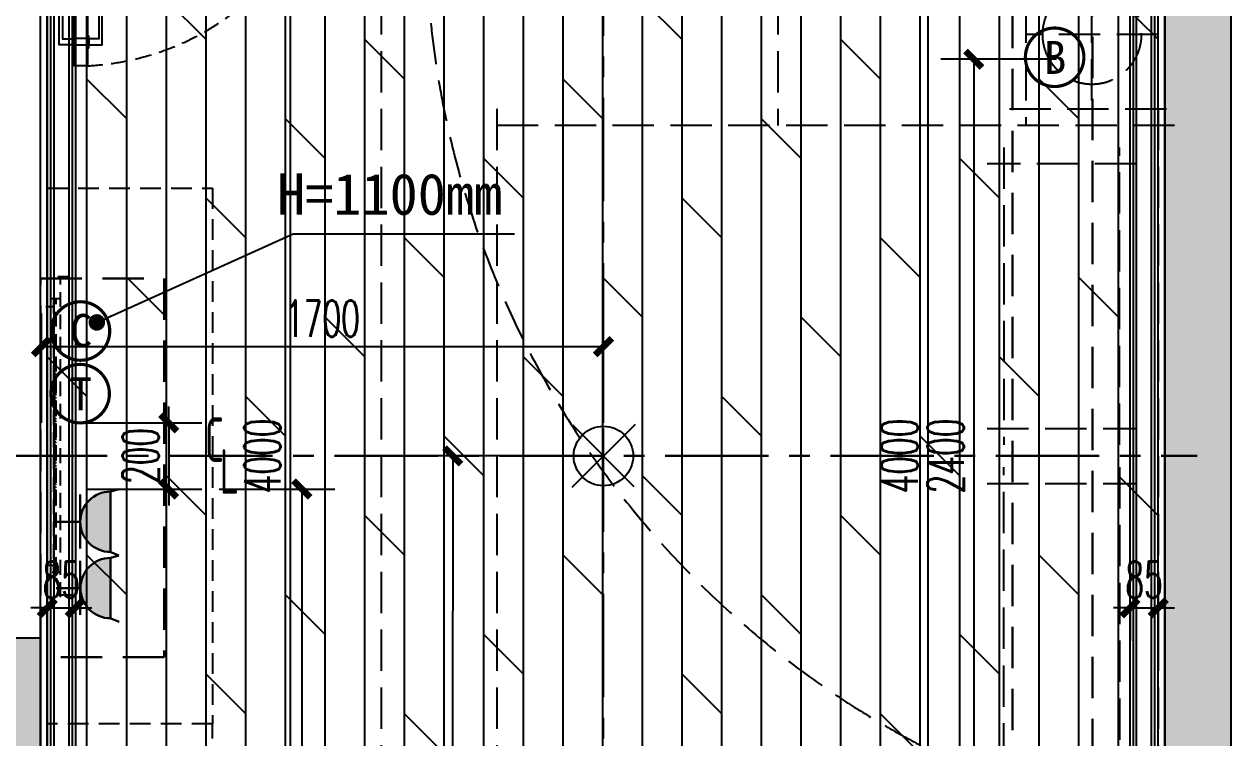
# Model space of a CAD drawing. Extents: x 184967 to 628822, y -100826 to 121332.
# Drawn here: x 209217 to 212867, y -24369 to -22210 of the extents above; entities that cross this region are included whole.
import ezdxf
from ezdxf.enums import TextEntityAlignment as Align

# ---------------------------------------------------------------- set-up
doc = ezdxf.new("R2010")
doc.units = 0
doc.header["$MEASUREMENT"] = 0
for name, pattern in [('CENTER-1', [10, 6.25, -1.25, 1.25, -1.25]), ('DASH', [0.35, 0.25, -0.1]), ('DASHED2', [0.375, 0.25, -0.125])]:
    doc.linetypes.add(name, pattern=pattern)
for name, color, linetype in [('0-地面', 251, 'Continuous'), ('0-天花尺寸', 2, 'Continuous'), ('0-天花造型', 55, 'Continuous'), ('0-完成面', 47, 'Continuous'), ('0-标注', 83, 'Continuous'), ('0-活动家具', 55, 'Continuous'), ('E02-灯具开关连线', 6, 'Continuous'), ('P10-活动家具', 55, 'DASH'), ('P11-平面门扇', 47, 'Continuous'), ('PUB_HATCH', 7, 'Continuous'), ('T05-天花灯具', 51, 'Continuous'), ('WALL', 145, 'Continuous'), ('定位标注', 2, 'Continuous')]:
    doc.layers.add(name, color=color, linetype=linetype)
doc.layers.add('E-插座', color=60, linetype='Continuous', lineweight=30)
doc.styles.add('simplex.shx', font='archquik.shx', dxfattribs={"width": 0.7, "bigfont": '@extfont2.shx'})
doc.styles.add('尺寸标注', font='txt.shx', dxfattribs={"width": 0.6, "height": 110})
doc.styles.add('文字标注', font='')
doc.styles.get('文字标注').set_extended_font_data('SimSun')
doc.dimstyles.new('1', dxfattribs={"dimscale": 0, "dimtxt": 2.5, "dimasz": 1, "dimexe": 1, "dimexo": 0.3, "dimgap": 0.5, "dimtad": 1, "dimdec": 0, "dimzin": 0, "dimdsep": 46, "dimtxsty": '尺寸标注', "dimblk": 'ARCHTICK', "dimcen": 0, "dimdle": 0.6, "dimclrd": 251, "dimclre": 251, "dimclrt": 2, "dimadec": 0, "dimazin": 0, "dimtfac": 1, "dimtdec": 0, "dimtix": 1, "dimtmove": 2, "dimatfit": 3, "dimldrblk": 'DOT', "dimfxl": 1, "dimtolj": 1, "dimtzin": 0, "dimlwe": 30, "dimarcsym": 0})
doc.dimstyles.new('1-50', dxfattribs={"dimscale": 50, "dimtxt": 110, "dimasz": 1, "dimexe": 2, "dimexo": 2, "dimgap": 0.6, "dimtad": 1, "dimdec": 0, "dimrnd": 5, "dimtxsty": '尺寸标注', "dimblk": 'ARCHTICK', "dimcen": 2.5, "dimclrd": 251, "dimclre": 251, "dimclrt": 50, "dimadec": 0, "dimazin": 0, "dimtfac": 1, "dimtdec": 0, "dimtix": 1, "dimtmove": 2, "dimatfit": 3, "dimldrblk": 'DOT', "dimfxl": 1, "dimarcsym": 0})

# ---------------------------------------------------------------- blocks, each defined once
blk = doc.blocks.new('*U25')
for p, q in [((8881.7, 2357.3), (8921.7, 2357.3)), ((8881.7, 2337.3), (8921.7, 2337.3)), ((8072.9, 1599.7), (8072.9, 1619.7)), ((8972.9, 1599.7), (8972.9, 1619.7)), ((8072.9, 1599.7), (8072.9, 1399.7)), ((8972.9, 1599.7), (8972.9, 1399.7)), ((8072.9, 1399.7), (8072.9, 1379.7)), ((8972.9, 1399.7), (8972.9, 1379.7))]:
    blk.add_line(p, q)
at = {"ltscale": 200}
for p, q in [((8052.8, 1633.1), (8054.4, 1634.7)), ((8052.8, 1619.7), (8052.8, 1633.1)), ((8103.8, 1619.7), (8052.8, 1619.7)), ((8054.4, 1634.7), (8111.2, 1634.7)), ((8092.8, 1619.7), (8092.8, 1379.7)), ((8095.8, 1379.7), (8095.8, 1619.7)), ((8095.8, 1619.7), (8095.8, 1379.7)), ((8103.8, 1599.7), (8103.8, 1619.7)), ((8111.2, 1634.7), (8112.8, 1633.1)), ((8112.8, 1633.1), (8112.8, 1604.7)), ((8112.8, 1599.7), (8112.8, 1631.6)), ((8120.8, 1619.7), (8112.8, 1619.7)), ((8120.8, 1557.5), (8120.8, 1619.7)), ((8925, 1619.7), (8933, 1619.7)), ((8925, 1557.5), (8925, 1619.7)), ((8934.6, 1634.7), (8933, 1633.1)), ((8933, 1633.1), (8933, 1604.7)), ((8933, 1599.7), (8933, 1631.6)), ((8991.4, 1634.7), (8934.6, 1634.7)), ((8942, 1599.7), (8942, 1619.7)), ((8942, 1619.7), (8993, 1619.7)), ((8950, 1379.7), (8950, 1619.7)), ((8950, 1619.7), (8950, 1379.7)), ((8953, 1619.7), (8953, 1379.7)), ((8993, 1633.1), (8991.4, 1634.7)), ((8993, 1619.7), (8993, 1633.1)), ((8104.8, 1604.7), (8103.8, 1605.7)), ((8112.8, 1599.7), (8103.8, 1599.7)), ((8112.8, 1604.7), (8104.8, 1604.7)), ((8120.8, 1571.7), (8124.9, 1571.7)), ((8124.9, 1564), (8124.9, 1571.7)), ((8128.7, 1564), (8128.7, 1571.7)), ((8128.7, 1571.7), (8132.8, 1571.7)), ((8132.8, 1571.7), (8132.8, 1389.7)), ((8913, 1571.7), (8913, 1389.7)), ((8917.1, 1571.7), (8913, 1571.7)), ((8917.1, 1564), (8917.1, 1571.7)), ((8925, 1571.7), (8920.9, 1571.7)), ((8920.9, 1564), (8920.9, 1571.7)), ((8933, 1604.7), (8941, 1604.7)), ((8933, 1599.7), (8942, 1599.7)), ((8941, 1604.7), (8942, 1605.7)), ((8111.8, 1557.5), (8111.8, 1541.5)), ((8120.8, 1557.5), (8111.8, 1557.5)), ((8111.8, 1541.5), (8120.8, 1541.5)), ((8120.8, 1428.1), (8120.8, 1541.5)), ((8124.9, 1564), (8128.7, 1564)), ((8920.9, 1564), (8917.1, 1564)), ((8925, 1557.5), (8934, 1557.5)), ((8925, 1428.1), (8925, 1541.5)), ((8934, 1541.5), (8925, 1541.5)), ((8934, 1557.5), (8934, 1541.5)), ((8120.8, 1428.1), (8111.8, 1428.1)), ((8111.8, 1428.1), (8111.8, 1412.1)), ((8925, 1428.1), (8934, 1428.1)), ((8934, 1428.1), (8934, 1412.1)), ((8112.8, 1399.7), (8103.8, 1399.7)), ((8103.8, 1399.7), (8103.8, 1379.7)), ((8104.8, 1394.7), (8103.8, 1393.7)), ((8112.8, 1394.7), (8104.8, 1394.7)), ((8111.8, 1412.1), (8120.8, 1412.1)), ((8112.8, 1399.7), (8112.8, 1366.3)), ((8112.8, 1366.7), (8112.8, 1394.7)), ((8120.8, 1379.7), (8120.8, 1412.1)), ((8132.8, 1389.7), (8120.8, 1389.7)), ((8913, 1389.7), (8925, 1389.7)), ((8925, 1379.7), (8925, 1412.1)), ((8934, 1412.1), (8925, 1412.1)), ((8933, 1399.7), (8933, 1366.3)), ((8933, 1399.7), (8942, 1399.7)), ((8933, 1394.7), (8941, 1394.7)), ((8933, 1366.7), (8933, 1394.7)), ((8941, 1394.7), (8942, 1393.7)), ((8942, 1399.7), (8942, 1379.7)), ((8103.8, 1379.7), (8052.8, 1379.7)), ((8052.8, 1379.7), (8052.8, 1366.3)), ((8052.8, 1366.3), (8054.4, 1364.7)), ((8054.4, 1364.7), (8111.2, 1364.7)), ((8095.8, 1379.7), (8103.8, 1379.7)), ((8111.2, 1364.7), (8112.8, 1366.3)), ((8120.8, 1379.7), (8112.8, 1379.7)), ((8925, 1379.7), (8933, 1379.7)), ((8934.6, 1364.7), (8933, 1366.3)), ((8991.4, 1364.7), (8934.6, 1364.7)), ((8942, 1379.7), (8993, 1379.7)), ((8950, 1379.7), (8942, 1379.7)), ((8993, 1366.3), (8991.4, 1364.7)), ((8993, 1379.7), (8993, 1366.3))]:
    blk.add_line(p, q, dxfattribs=at)
for points in [[(8881.7, 1619.7), (8881.7, 2419.7), (8921.7, 2419.7), (8921.7, 1619.7)], [(8846.7, 2356.2), (8836.7, 2356.2), (8836.7, 2262.8), (8846.7, 2262.8), (8846.7, 2338.4), (8876.7, 2338.4), (8876.7, 2356.2)], [(8881.7, 2329.5), (8881.7, 2365.1), (8876.7, 2365.1), (8876.7, 2329.5)], [(8926.7, 2329.5), (8926.7, 2365.1), (8921.7, 2365.1), (8921.7, 2329.5)], [(8956.7, 2356.2), (8966.7, 2356.2), (8966.7, 2262.8), (8956.7, 2262.8), (8956.7, 2338.4), (8926.7, 2338.4), (8926.7, 2356.2)]]:
    blk.add_lwpolyline(points, close=True)
at = {"color": 250, "linetype": 'DASHED2', "ltscale": 200}
blk.add_arc((8921.7, 1619.7), 800.9, 92.6576, 180, dxfattribs=at)
blk = doc.blocks.new('*U222')
at = {"layer": '0-天花造型', "color": 250, "linetype": 'ByBlock'}
for p, q in [((564977.2, -27962.6), (565062.2, -28047.6)), ((568337.2, -27962.6), (568252.2, -28047.6)), ((564977.2, -31922.6), (565062.2, -31837.6)), ((568337.2, -31922.6), (568252.2, -31837.6))]:
    blk.add_line(p, q, dxfattribs=at)
at = {"layer": '0-天花造型', "linetype": 'ByBlock'}
for points in [[(564977.2, -31922.6), (568337.2, -31922.6), (568337.2, -27962.6), (564977.2, -27962.6)], [(565062.2, -31837.6), (568252.2, -31837.6), (568252.2, -28047.6), (565062.2, -28047.6)]]:
    blk.add_lwpolyline(points, close=True, dxfattribs=at)
at = {"layer": '0-天花造型', "color": 250, "linetype": 'ByBlock'}
for points in [[(564987.2, -31912.6), (568327.2, -31912.6), (568327.2, -27972.6), (564987.2, -27972.6)], [(564997.2, -31902.6), (568317.2, -31902.6), (568317.2, -27982.6), (564997.2, -27982.6)], [(565042.2, -31857.6), (568272.2, -31857.6), (568272.2, -28027.6), (565042.2, -28027.6)], [(565052.2, -31847.6), (568262.2, -31847.6), (568262.2, -28037.6), (565052.2, -28037.6)]]:
    blk.add_lwpolyline(points, close=True, dxfattribs=at)
blk = doc.blocks.new('A$C22B368992')
at = {"layer": 'E-插座', "color": 60, "const_width": 8.55}
blk.add_lwpolyline([(-9348.7, -15931.2, 1), (-9191.3, -15931.2, 1)], format="xyb", close=True, dxfattribs=at)
at = {"layer": 'E-插座', "color": 60, "style": '文字标注'}
blk.add_text('T', height=88.6, rotation=0.0028, dxfattribs=at).set_placement((-9298.8, -15975.9))
blk = doc.blocks.new('cc')
at = {"layer": 'E-插座'}
h = blk.add_hatch(color=60, dxfattribs=at)
edge = h.paths.add_edge_path()
edge.add_ellipse((454822.8, -194762.9), major_axis=(51.7, 51.7), ratio=1, start_angle=45.0973, end_angle=224.9032, ccw=False)
edge.add_line((454822.6, -194689.8), (454822.6, -194836.1))
at = {"layer": 'E-插座', "color": 60}
for p, q in [((454749.4, -194697.3), (454749.4, -194827.5)), ((454822.6, -194836.1), (454822.6, -194689.8)), ((454822.6, -194689.8), (454823.5, -194689.8)), ((454823.5, -194689.8), (454842.9, -194683.7)), ((454749.6, -194762.9), (454690.6, -194762.9)), ((454823.3, -194836.1), (454843.4, -194844.3))]:
    blk.add_line(p, q, dxfattribs=at)
at = {"layer": 'E-插座', "color": 60, "extrusion": (0, 0, -1)}
blk.add_ellipse((454822.8, -194762.9), major_axis=(51.7, 51.7), ratio=1, start_param=2.357884, end_param=5.496089, dxfattribs=at)
blk = doc.blocks.new('_ArchTick')
at = {"color": 0, "linetype": 'ByBlock', "const_width": 0.4}
blk.add_lwpolyline([(-0.5, -0.5), (0.5, 0.5)], dxfattribs=at)
blk = doc.blocks.new('*D65')
at = {"layer": 'Defpoints', "color": 0, "linetype": 'ByBlock', "transparency": 16777216}
for p in [(209293.7, -23416.4), (209293.7, -23616.4), (209654.4, -23616.4)]:
    blk.add_point(p, dxfattribs=at)
at = {"layer": 'E-插座', "color": 251, "lineweight": -2, "transparency": 16777216}
for p, q in [((209654.4, -23416.4), (209654.4, -23366.4)), ((209404.4, -23416.4), (209754.4, -23416.4)), ((209654.4, -23416.4), (209654.4, -23616.4)), ((209404.4, -23616.4), (209754.4, -23616.4)), ((209654.4, -23616.4), (209654.4, -23666.4))]:
    blk.add_line(p, q, dxfattribs=at)
at = {"layer": 'E-插座', "color": 251, "linetype": 'ByBlock', "lineweight": -2, "transparency": 16777216, "xscale": 50, "yscale": 50, "zscale": 50}
for p, rotation in [((209654.4, -23416.4), 270), ((209654.4, -23616.4), 90)]:
    blk.add_blockref('_ArchTick', p, dxfattribs=dict(at, rotation=rotation))
at = {"layer": 'E-插座', "color": 50, "linetype": 'ByBlock', "transparency": 16777216, "insert": (209569.4, -23516.4), "char_height": 110, "attachment_point": 5, "rotation": 90, "style": '尺寸标注'}
blk.add_mtext('200', dxfattribs=at)
blk = doc.blocks.new('_Dot')
at = {"color": 0, "linetype": 'ByBlock', "lineweight": -2}
blk.add_line((-0.5, 0), (-1, 0), dxfattribs=at)
at = {"color": 0, "linetype": 'ByBlock', "const_width": 0.5}
blk.add_lwpolyline([(-0.25, 0, 1), (0.25, 0, 1)], format="xyb", close=True, dxfattribs=at)
blk = doc.blocks.new('电视')
at = {"linetype": 'DASHED2', "ltscale": 200}
for p, q in [((493522.1, -268551), (493475.4, -268551)), ((493485.1, -268544.9), (493485.1, -269623.9)), ((493513.5, -268544.1), (493513.5, -269623.9)), ((493456.7, -268628.8), (493485.1, -268628.8)), ((493461.3, -269548.2), (493461.3, -268628.8)), ((493469.9, -268628.8), (493469.9, -269548.2)), ((493461.3, -268650.9), (493434.2, -268650.9)), ((493440.3, -268644.7), (493440.3, -269527.4)), ((493461.3, -268861.9), (493469.9, -268853.2)), ((493461.3, -268871.9), (493469.9, -268863.2)), ((493461.3, -268881.9), (493469.9, -268873.2)), ((493461.3, -268891.9), (493469.9, -268883.2)), ((493461.3, -268901.9), (493469.9, -268893.3)), ((493461.3, -268911.9), (493469.9, -268903.3)), ((493461.3, -268921.9), (493469.9, -268913.3)), ((493461.3, -268931.9), (493469.9, -268923.3)), ((493461.3, -268941.9), (493469.9, -268933.3)), ((493461.3, -268951.9), (493469.9, -268943.3)), ((493461.3, -268961.9), (493469.9, -268953.3)), ((493461.3, -268971.9), (493469.9, -268963.3)), ((493461.3, -268981.9), (493469.9, -268973.3)), ((493461.3, -268991.9), (493469.9, -268983.3)), ((493461.3, -269001.9), (493469.9, -268993.3)), ((493461.3, -269011.9), (493469.9, -269003.3)), ((493461.3, -269021.9), (493469.9, -269013.3)), ((493461.3, -269031.9), (493469.9, -269023.3)), ((493461.3, -269041.9), (493469.9, -269033.3)), ((493461.3, -269051.9), (493469.9, -269043.3)), ((493461.3, -269062), (493469.9, -269053.3)), ((493461.3, -269072), (493469.9, -269063.3)), ((493461.3, -269082), (493469.9, -269073.3)), ((493461.3, -269092), (493469.9, -269083.3)), ((493461.3, -269102), (493469.9, -269093.3)), ((493461.3, -269112), (493469.9, -269103.3)), ((493461.3, -269122), (493469.9, -269113.3)), ((493461.3, -269132), (493469.9, -269123.3)), ((493461.3, -269142), (493469.9, -269133.3)), ((493461.3, -269152), (493469.9, -269143.3)), ((493461.3, -269162), (493469.9, -269153.3)), ((493461.3, -269172), (493469.9, -269163.4)), ((493461.3, -269182), (493469.9, -269173.4)), ((493461.3, -269192), (493469.9, -269183.4)), ((493461.3, -269202), (493469.9, -269193.4)), ((493461.3, -269212), (493469.9, -269203.4)), ((493461.3, -269222), (493469.9, -269213.4)), ((493461.3, -269232), (493469.9, -269223.4)), ((493461.3, -269242), (493469.9, -269233.4)), ((493461.3, -269252), (493469.9, -269243.4)), ((493461.3, -269262), (493469.9, -269253.4)), ((493461.3, -269272), (493469.9, -269263.4)), ((493461.3, -269282), (493469.9, -269273.4)), ((493461.3, -269292), (493469.9, -269283.4)), ((493461.3, -269302), (493469.9, -269293.4)), ((493461.3, -269312), (493469.9, -269303.4)), ((493466.2, -269317.2), (493469.9, -269313.4)), ((493461.3, -269520.5), (493435.4, -269520.5)), ((493454.9, -269548.2), (493485.1, -269548.2)), ((493516.3, -269621.1), (493475.4, -269621.1))]:
    blk.add_line(p, q, dxfattribs=at)
blk = doc.blocks.new('fsfsfsf2000')
at = {"layer": '0-活动家具', "linetype": 'DASH', "ltscale": 500}
for p, q in [((292984.5, -42046.7), (292984.5, -41496.7)), ((293384.5, -41496.7), (293384.5, -42046.7)), ((292934.5, -41546.7), (293434.5, -41546.7)), ((293434.5, -41996.7), (292934.5, -41996.7)), ((292984.5, -44096.7), (292984.5, -41996.7)), ((292984.5, -41996.7), (292984.5, -44096.7)), ((292984.5, -41996.7), (292984.5, -44096.7)), ((292984.5, -44096.7), (292984.5, -41996.7)), ((294984.5, -41996.7), (294984.5, -44096.7)), ((292934.5, -42046.7), (295034.5, -42046.7)), ((295034.5, -44046.7), (292934.5, -44046.7)), ((292984.5, -44046.7), (292984.5, -44596.7)), ((293384.5, -44596.7), (293384.5, -44046.7)), ((293434.5, -44096.7), (292934.5, -44096.7)), ((292934.5, -44546.7), (293434.5, -44546.7))]:
    blk.add_line(p, q, dxfattribs=at)
at = {"layer": '0-活动家具', "color": 250, "linetype": 'DASH', "ltscale": 500}
for p, q in [((293184.5, -41971.7), (293184.5, -41571.7)), ((294134.5, -41646.7), (294134.5, -42046.7)), ((295334.5, -41646.7), (295334.5, -44446.7)), ((294084.5, -41696.7), (295384.5, -41696.7)), ((292984.5, -41771.7), (293384.5, -41771.7)), ((293101.2, -43013.3), (293101.2, -42113.3)), ((293451.2, -42113.3), (293451.2, -43013.3)), ((293051.2, -42163.3), (293501.2, -42163.3)), ((293501.2, -42963.3), (293051.2, -42963.3)), ((293101.2, -43080), (293101.2, -43980)), ((293451.2, -43980), (293451.2, -43080)), ((293501.2, -43130), (293051.2, -43130)), ((293051.2, -43930), (293501.2, -43930)), ((294134.5, -44046.7), (294134.5, -44446.7)), ((293184.5, -44121.7), (293184.5, -44521.7)), ((292984.5, -44321.7), (293384.5, -44321.7)), ((295384.5, -44396.7), (294084.5, -44396.7))]:
    blk.add_line(p, q, dxfattribs=at)
for centre in [(293184.5, -41771.7), (293184.5, -44321.7)]:
    blk.add_circle(centre, 150, dxfattribs=at)
blk = doc.blocks.new('A$C27FC0382')
at = {"layer": 'T05-天花灯具', "color": 8}
for p, q in [((95.6, 95.6), (-95.6, -95.6)), ((93.1, -93.1), (-93.1, 93.1))]:
    blk.add_line(p, q, dxfattribs=at)
at = {"layer": 'T05-天花灯具'}
blk.add_circle((0, 0), 90, dxfattribs=at)
blk = doc.blocks.new('*D110')
at = {"layer": 'Defpoints', "color": 0, "linetype": 'ByBlock', "transparency": 16777216}
for p in [(212647.2, -22316.4), (212089.6, -24716.4), (212647.2, -24716.4)]:
    blk.add_point(p, dxfattribs=at)
at = {"layer": 'E-插座', "color": 251, "lineweight": -2, "transparency": 16777216}
for p, q in [((212339.6, -22316.4), (211989.6, -22316.4)), ((212089.6, -22316.4), (212089.6, -24716.4)), ((212339.6, -24716.4), (211989.6, -24716.4))]:
    blk.add_line(p, q, dxfattribs=at)
at = {"layer": 'E-插座', "color": 251, "linetype": 'ByBlock', "lineweight": -2, "transparency": 16777216, "xscale": 50, "yscale": 50, "zscale": 50}
for p, rotation in [((212089.6, -22316.4), 90), ((212089.6, -24716.4), 270)]:
    blk.add_blockref('_ArchTick', p, dxfattribs=dict(at, rotation=rotation))
at = {"layer": 'E-插座', "color": 50, "linetype": 'ByBlock', "transparency": 16777216, "insert": (212004.6, -23516.4), "char_height": 110, "attachment_point": 5, "rotation": 90, "style": '尺寸标注'}
blk.add_mtext('2400', dxfattribs=at)
blk = doc.blocks.new('FDDFD')
at = {"layer": 'E-插座', "color": 60, "const_width": 7.69}
blk.add_lwpolyline([(-70.8, 70.8, 1), (70.8, 70.8, 1)], format="xyb", close=True, dxfattribs=at)
at = {"layer": 'E-插座', "color": 60, "style": '文字标注'}
blk.add_text('B', height=79.7, rotation=0.0028, dxfattribs=at).set_placement((-25.9, 30.6))
blk = doc.blocks.new('*D146')
at = {"layer": '0-标注', "color": 251, "linetype": 'ByBlock', "lineweight": -2, "transparency": 16777216}
for p, q in [((209269.6, -23416.4), (209269.6, -23085.7)), ((210969.6, -23416.4), (210969.6, -23085.7)), ((209269.6, -23185.7), (210969.6, -23185.7))]:
    blk.add_line(p, q, dxfattribs=at)
at = {"layer": 'Defpoints', "color": 0, "linetype": 'ByBlock', "transparency": 16777216}
for p in [(210969.6, -23185.7), (209269.6, -23516.4), (210969.6, -23516.4)]:
    blk.add_point(p, dxfattribs=at)
at = {"layer": '0-标注', "color": 251, "linetype": 'ByBlock', "lineweight": -2, "transparency": 16777216, "xscale": 50, "yscale": 50, "zscale": 50, "rotation": 180}
blk.add_blockref('_ArchTick', (209269.6, -23185.7), dxfattribs=at)
at = {"layer": '0-标注', "color": 251, "linetype": 'ByBlock', "lineweight": -2, "transparency": 16777216, "xscale": 50, "yscale": 50, "zscale": 50}
blk.add_blockref('_ArchTick', (210969.6, -23185.7), dxfattribs=at)
at = {"layer": '0-标注', "color": 50, "linetype": 'ByBlock', "transparency": 16777216, "insert": (210119.6, -23100.7), "char_height": 110, "attachment_point": 5, "style": '尺寸标注'}
blk.add_mtext('1700', dxfattribs=at)
blk = doc.blocks.new('*D145')
at = {"layer": '0-标注', "color": 251, "linetype": 'ByBlock', "lineweight": -2, "transparency": 16777216}
for p, q in [((210869.6, -23516.3), (210413.7, -23515.8)), ((210513.7, -23515.9), (210511.4, -25515.9)), ((210867.2, -25516.3), (210411.4, -25515.8))]:
    blk.add_line(p, q, dxfattribs=at)
at = {"layer": 'Defpoints', "color": 0, "linetype": 'ByBlock', "transparency": 16777216}
for p in [(210969.6, -23516.4, 6.9), (210511.4, -25515.9), (210967.2, -25516.4)]:
    blk.add_point(p, dxfattribs=at)
at = {"layer": '0-标注', "color": 251, "linetype": 'ByBlock', "lineweight": -2, "transparency": 16777216, "xscale": 50, "yscale": 50, "zscale": 50}
for p, rotation in [((210513.7, -23515.9), 89.9336011074903), ((210511.4, -25515.9), 269.9336011074903)]:
    blk.add_blockref('_ArchTick', p, dxfattribs=dict(at, rotation=rotation))
at = {"layer": '0-标注', "color": 50, "linetype": 'ByBlock', "transparency": 16777216, "insert": (210427.5, -24515.8), "char_height": 110, "attachment_point": 5, "rotation": 89.9336, "style": '尺寸标注'}
blk.add_mtext('2000', dxfattribs=at)
blk = doc.blocks.new('*D200')
at = {"layer": '0-天花尺寸', "color": 251, "linetype": 'ByBlock', "lineweight": -2, "transparency": 16777216}
for p, q in [((209287.2, -23976), (209237.2, -23976)), ((209287.2, -23976), (209372.2, -23976)), ((209287.2, -23979.9), (209287.2, -24076)), ((209372.2, -23976), (209422.2, -23976)), ((209372.2, -23979.9), (209372.2, -24076))]:
    blk.add_line(p, q, dxfattribs=at)
at = {"layer": 'Defpoints', "color": 0, "linetype": 'ByBlock', "transparency": 16777216}
for p in [(209287.2, -23879.9), (209372.2, -23879.9), (209372.2, -23976)]:
    blk.add_point(p, dxfattribs=at)
at = {"layer": '0-天花尺寸', "color": 251, "linetype": 'ByBlock', "lineweight": -2, "transparency": 16777216, "xscale": 50, "yscale": 50, "zscale": 50}
blk.add_blockref('_ArchTick', (209287.2, -23976), dxfattribs=at)
at = {"layer": '0-天花尺寸', "color": 251, "linetype": 'ByBlock', "lineweight": -2, "transparency": 16777216, "xscale": 50, "yscale": 50, "zscale": 50, "rotation": 180}
blk.add_blockref('_ArchTick', (209372.2, -23976), dxfattribs=at)
at = {"layer": '0-天花尺寸', "color": 50, "linetype": 'ByBlock', "transparency": 16777216, "insert": (209329.7, -23891), "char_height": 110, "attachment_point": 5, "style": '尺寸标注'}
blk.add_mtext('85', dxfattribs=at)
blk = doc.blocks.new('*D201')
at = {"layer": '0-天花尺寸', "color": 251, "linetype": 'ByBlock', "lineweight": -2, "transparency": 16777216}
for p, q in [((212562.2, -23976), (212512.2, -23976)), ((212562.2, -23976), (212647.2, -23976)), ((212647.2, -23976), (212697.2, -23976)), ((212562.2, -23983.5), (212562.2, -24076)), ((212647.2, -23983.5), (212647.2, -24076))]:
    blk.add_line(p, q, dxfattribs=at)
at = {"layer": 'Defpoints', "color": 0, "linetype": 'ByBlock', "transparency": 16777216}
for p in [(212562.2, -23883.5), (212647.2, -23883.5), (212647.2, -23976)]:
    blk.add_point(p, dxfattribs=at)
at = {"layer": '0-天花尺寸', "color": 251, "linetype": 'ByBlock', "lineweight": -2, "transparency": 16777216, "xscale": 50, "yscale": 50, "zscale": 50}
blk.add_blockref('_ArchTick', (212562.2, -23976), dxfattribs=at)
at = {"layer": '0-天花尺寸', "color": 251, "linetype": 'ByBlock', "lineweight": -2, "transparency": 16777216, "xscale": 50, "yscale": 50, "zscale": 50, "rotation": 180}
blk.add_blockref('_ArchTick', (212647.2, -23976), dxfattribs=at)
at = {"layer": '0-天花尺寸', "color": 50, "linetype": 'ByBlock', "transparency": 16777216, "insert": (212604.7, -23891), "char_height": 110, "attachment_point": 5, "style": '尺寸标注'}
blk.add_mtext('85', dxfattribs=at)
blk = doc.blocks.new('*D270')
at = {"layer": 'Defpoints', "color": 0, "linetype": 'ByBlock', "transparency": 16777216}
for p in [(209293.7, -23616.4), (209267.2, -25516.4), (210057.1, -25516.4)]:
    blk.add_point(p, dxfattribs=at)
at = {"layer": 'E-插座', "color": 251, "lineweight": -2, "transparency": 16777216}
for p, q in [((209807.1, -23616.4), (210157.1, -23616.4)), ((210057.1, -23616.4), (210057.1, -25516.4)), ((209807.1, -25516.4), (210157.1, -25516.4))]:
    blk.add_line(p, q, dxfattribs=at)
at = {"layer": 'E-插座', "color": 251, "linetype": 'ByBlock', "lineweight": -2, "transparency": 16777216, "xscale": 50, "yscale": 50, "zscale": 50}
for p, rotation in [((210057.1, -23616.4), 90), ((210057.1, -25516.4), 270)]:
    blk.add_blockref('_ArchTick', p, dxfattribs=dict(at, rotation=rotation))
at = {"layer": 'E-插座', "color": 50, "linetype": 'ByBlock', "transparency": 16777216, "insert": (209972.1, -24566.4), "char_height": 110, "attachment_point": 5, "rotation": 90, "style": '尺寸标注'}
blk.add_mtext('1900', dxfattribs=at)
blk = doc.blocks.new('*D362')
at = {"layer": 'Defpoints', "color": 0, "linetype": 'ByBlock', "transparency": 16777216}
for p in [(212667.2, -21516.4), (211950.6, -25516.4), (212667.2, -25516.4)]:
    blk.add_point(p, dxfattribs=at)
at = {"layer": '定位标注', "color": 251, "lineweight": -2, "transparency": 16777216}
for p, q in [((212200.6, -21516.4), (211850.6, -21516.4)), ((211950.6, -21516.4), (211950.6, -25516.4)), ((212200.6, -25516.4), (211850.6, -25516.4))]:
    blk.add_line(p, q, dxfattribs=at)
at = {"layer": '定位标注', "color": 251, "linetype": 'ByBlock', "lineweight": -2, "transparency": 16777216, "xscale": 50, "yscale": 50, "zscale": 50}
for p, rotation in [((211950.6, -21516.4), 90), ((211950.6, -25516.4), 270)]:
    blk.add_blockref('_ArchTick', p, dxfattribs=dict(at, rotation=rotation))
at = {"layer": '定位标注', "color": 50, "linetype": 'ByBlock', "transparency": 16777216, "insert": (211865.6, -23516.4), "char_height": 110, "attachment_point": 5, "rotation": 90, "style": '尺寸标注'}
blk.add_mtext('4000', dxfattribs=at)
blk = doc.blocks.new('*D366')
at = {"layer": 'Defpoints', "color": 0, "linetype": 'ByBlock', "transparency": 16777216}
for p in [(209267.2, -21516.4), (210023.1, -21516.4), (209267.2, -25516.4)]:
    blk.add_point(p, dxfattribs=at)
at = {"layer": '定位标注', "color": 251, "lineweight": -2, "transparency": 16777216}
for p, q in [((209773.1, -21516.4), (210123.1, -21516.4)), ((210023.1, -25516.4), (210023.1, -21516.4)), ((209773.1, -25516.4), (210123.1, -25516.4))]:
    blk.add_line(p, q, dxfattribs=at)
at = {"layer": '定位标注', "color": 251, "linetype": 'ByBlock', "lineweight": -2, "transparency": 16777216, "xscale": 50, "yscale": 50, "zscale": 50}
for p, rotation in [((210023.1, -21516.4), 90), ((210023.1, -25516.4), 270)]:
    blk.add_blockref('_ArchTick', p, dxfattribs=dict(at, rotation=rotation))
at = {"layer": '定位标注', "color": 50, "linetype": 'ByBlock', "transparency": 16777216, "insert": (209938.1, -23516.4), "char_height": 110, "attachment_point": 5, "rotation": 90, "style": '尺寸标注'}
blk.add_mtext('4000', dxfattribs=at)

msp = doc.modelspace()

# ---------------------------------------------------------------- hatches: boundary and pattern name
at = {"layer": '0-地面'}
h = msp.add_hatch(dxfattribs=at)
h.set_pattern_fill('DOLMIT', color=250, scale=480, angle=90)
h.set_pattern_definition([(90, (209047.23, -21536.43), (-120, 7e-15), []), (135, (209047.23, -21536.43), (-240, -240), [169.706, -339.41])])
h.paths.add_polyline_path([(209287.2, -21536.4), (212647.2, -21536.4), (212647.2, -25496.4), (209287.2, -25496.4)])
at = {"layer": 'PUB_HATCH'}
h = msp.add_hatch(color=8, dxfattribs=at)
h.dxf.hatch_style = 1
h.paths.add_polyline_path([(212217.2, -25516.4), (212667.2, -25516.4), (212667.2, -22116.4), (212867.2, -22116.4), (212867.2, -25716.4), (212217.2, -25716.4)])
h = msp.add_hatch(color=8, dxfattribs=at)
h.dxf.hatch_style = 1
h.paths.add_polyline_path([(208767.2, -25716.4), (208767.2, -25516.4), (209067.2, -25516.4), (209067.2, -24066.4), (209267.2, -24066.4), (209267.2, -25516.4), (209567.2, -25516.4), (209567.2, -25716.4), (209267.2, -25716.4)])

# ---------------------------------------------------------------- linework, layer by layer
at = {"layer": '0-完成面', "linetype": 'ByBlock'}
msp.add_lwpolyline([(209317.2, -21536.4), (209287.2, -21536.4), (209287.2, -25496.4), (212647.2, -25496.4), (212647.2, -21536.4), (211997.2, -21536.4), (211997.2, -21396.4), (212647.2, -21396.4), (212647.2, -19236.4), (211967.2, -19236.4)], dxfattribs=at)
at = {"layer": '0-标注', "color": 1, "linetype": 'CENTER-1', "ltscale": 50}
msp.add_line((210969.6, -24745.9), (210969.6, -21760.4), dxfattribs=at)
at = {"layer": 'E-插座', "color": 1, "linetype": 'CENTER-1', "ltscale": 50}
msp.add_line((209156.1, -23516.4, -6.9), (212765.3, -23516.4, -6.9), dxfattribs=at)
at = {"layer": 'E-插座', "color": 6, "linetype": 'DASHED2', "ltscale": 500}
for points, elevation in [([(212207.1, -21874), (212449.1, -21874), (212449.1, -25095.5), (212207.1, -25095.5)], -406.9), ([(209267.2, -22979.4), (209640.5, -22979.4), (209640.5, -24125), (209267.2, -24125)], -6.9)]:
    msp.add_lwpolyline(points, close=True, dxfattribs=dict(at, elevation=elevation))
at = {"layer": 'E-插座', "color": 60, "const_width": 9.61}
msp.add_lwpolyline([(209299.1, -23138.4, 1), (209476.1, -23138.4, 1)], format="xyb", close=True, dxfattribs=at)
at = {"layer": 'E02-灯具开关连线', "linetype": 'DASH', "ltscale": 500}
msp.add_lwpolyline([(210442, -21682.8, 0.355033), (212430.1, -24595.7, 1.133718)], format="xyb", dxfattribs=at)
at = {"layer": 'P10-活动家具', "linetype": 'DASHED2', "ltscale": 250}
for points in [[(209787.2, -24326.4), (209287.2, -24326.4), (209287.2, -22706.4), (209787.2, -22706.4)], [(209787.2, -24326.4), (209287.2, -24326.4), (209287.2, -25496.4), (209787.2, -25496.4)]]:
    msp.add_lwpolyline(points, close=True, dxfattribs=at)
at = {"layer": 'WALL'}
for p, q in [((212867.2, -21416.4), (212867.2, -26416.4)), ((209267.2, -25516.4), (209267.2, -21516.4)), ((212667.2, -21516.4), (212667.2, -26216.4))]:
    msp.add_line(p, q, dxfattribs=at)
for points in [[(212217.2, -25716.4), (212217.2, -25516.4), (212667.2, -25516.4), (212667.2, -22116.4), (212867.2, -22116.4), (212867.2, -25716.4), (212217.2, -25716.4)], [(209067.2, -24066.4), (209267.2, -24066.4), (209267.2, -25516.4), (209567.2, -25516.4), (209567.2, -25716.4), (208767.2, -25716.4), (208767.2, -25516.4), (209067.2, -25516.4), (209067.2, -24066.4)]]:
    msp.add_lwpolyline(points, dxfattribs=at)

# ---------------------------------------------------------------- block references
at = {"layer": '0-天花造型', "linetype": 'ByBlock'}
msp.add_blockref('*U222', (-355689.9, 6426.2), dxfattribs=at)
at = {"layer": 'E-插座', "color": 6, "xscale": 1.25000000688963, "yscale": 1.25000000688963, "zscale": 1.25000000688963}
msp.add_blockref('FDDFD', (212334.2, -22398.9), dxfattribs=at)
at = {"layer": 'E-插座', "extrusion": (0, 0, -1), "rotation": 359.9994985113231}
for name, p, xscale, yscale, zscale in [('A$C22B368992', (-219815.2, -5405.2), -1.124999933645529, 1.124999933645529, -1.124999933645529), ('cc', (359052.2, 219733.2), -1.249999926402159, 1.249999926402159, -1.249999926402159), ('cc', (359051.7, 219532.6), -1.249999926402159, 1.249999926402159, -1.249999926402159)]:
    msp.add_blockref(name, p, dxfattribs=dict(at, xscale=xscale, yscale=yscale, zscale=zscale))
at = {"layer": 'P10-活动家具', "linetype": 'ByBlock', "xscale": -1}
msp.add_blockref('fsfsfsf2000', (505631.7, 19530.2), dxfattribs=at)
at = {"layer": 'P10-活动家具', "color": 8, "linetype": 'DASHED2', "ltscale": 250, "xscale": -0.8999999999941792, "yscale": 0.8999999999941792, "zscale": 0.8999999999941792, "rotation": 180}
msp.add_blockref('电视', (-234809, -265633.6), dxfattribs=at)
at = {"layer": 'P11-平面门扇', "color": 8, "rotation": 180}
msp.add_blockref('*U25', (218290.1, -19916.7), dxfattribs=at)
at = {"layer": 'T05-天花灯具', "color": 0}
msp.add_blockref('A$C27FC0382', (210969.5, -23516.4), dxfattribs=at)

# ---------------------------------------------------------------- texts
at = {"layer": 'E-插座', "color": 52, "style": '文字标注'}
msp.add_text('H=1100mm', height=125, dxfattribs=at).set_placement((209982.6, -22786.9))
at = {"layer": 'E-插座', "color": 60, "style": '文字标注'}
msp.add_text('C', height=99.7, rotation=0.0033, dxfattribs=at).set_placement((209355.2, -23186.6))
at = {"layer": 'E-插座', "color": 1, "linetype": 'CENTER-1', "ltscale": 50, "style": 'simplex.shx', "width": 0.7}
for s, p in [('C', (209792.8, -23534.6, -6.9)), ('L', (209837.7, -23630.6, -6.9))]:
    msp.add_text(s, height=135, dxfattribs=at).set_placement(p, align=Align.CENTER)

# ---------------------------------------------------------------- dimensions: what is measured, and where the dimension line sits
at = {"layer": '0-天花尺寸', "linetype": 'ByBlock'}
for base, p1, p2, picture, middle in [((209372.2, -23976), (209287.2, -23879.9), (209372.2, -23879.9), '*D200', (209329.7, -23891)), ((212647.2, -23976), (212562.2, -23883.5), (212647.2, -23883.5), '*D201', (212604.7, -23891))]:
    dim = msp.add_linear_dim(base=base, p1=p1, p2=p2, dimstyle='1-50', dxfattribs=at)
    dim.commit()
    dim.dimension.update_dxf_attribs({"geometry": picture, "text_midpoint": middle})
at = {"layer": '0-标注', "linetype": 'ByBlock'}
for p1, p2, distance, picture, middle in [((209269.6, -23516.4), (210969.6, -23516.4), 330.7, '*D146', (210119.6, -23100.7)), ((210969.6, -23516.4), (210967.2, -25516.4, -6.9), -455.9, '*D145', (210427.5, -24515.8, -6.9))]:
    dim = msp.add_aligned_dim(p1=p1, p2=p2, distance=distance, dimstyle='1-50', dxfattribs=at)
    dim.commit()
    dim.dimension.update_dxf_attribs({"geometry": picture, "text_midpoint": middle})
at = {"layer": 'E-插座', "linetype": 'ByBlock'}
for base, p1, p2, picture, middle in [((212089.6, -24716.4), (212647.2, -22316.4), (212647.2, -24716.4), '*D110', (212004.6, -23516.4)), ((209654.4, -23616.4), (209293.7, -23416.4), (209293.7, -23616.4), '*D65', (209569.4, -23516.4)), ((210057.1, -25516.4), (209293.7, -23616.4), (209267.2, -25516.4), '*D270', (209972.1, -24566.4))]:
    dim = msp.add_linear_dim(base=base, p1=p1, p2=p2, angle=90, dimstyle='1-50', override={"dimfxl": 5, "dimfxlon": 1, "dimarcsym": 1}, dxfattribs=at)
    dim.commit()
    dim.dimension.update_dxf_attribs({"geometry": picture, "text_midpoint": middle})
at = {"layer": '定位标注', "color": 1, "linetype": 'ByBlock'}
for base, p1, p2, picture, middle in [((210023.1, -21516.4), (209267.2, -25516.4), (209267.2, -21516.4), '*D366', (209938.1, -23516.4)), ((211950.6, -25516.4), (212667.2, -21516.4), (212667.2, -25516.4), '*D362', (211865.6, -23516.4))]:
    dim = msp.add_linear_dim(base=base, p1=p1, p2=p2, angle=90, dimstyle='1-50', override={"dimfxl": 5, "dimfxlon": 1}, dxfattribs=at)
    dim.commit()
    dim.dimension.update_dxf_attribs({"geometry": picture, "text_midpoint": middle})

# ---------------------------------------------------------------- leaders
at = {"layer": 'E-插座', "color": 251}
msp.add_leader([(209437.1, -23112.4), (210031.3, -22844.4), (210700.9, -22844.4)], dimstyle='1', override={"dimscale": 50, "dimtad": 0}, dxfattribs=at)

doc.saveas('drawing.dxf')
